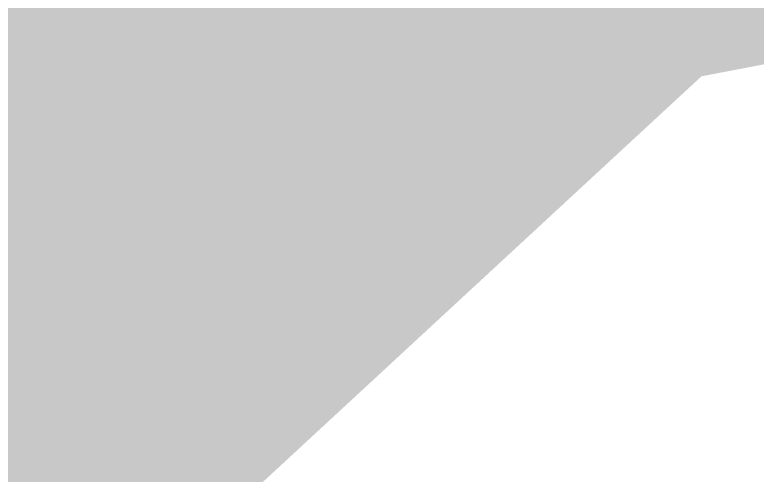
# Model space of a CAD drawing. Header units: metres. Extents: x 326467 to 340077, y 1811030 to 1824953.
# Drawn here: x 329393.804 to 329395.191, y 1812702.64 to 1812703.5 of the extents above; entities that cross this region are included whole.
import ezdxf

# ---------------------------------------------------------------- set-up
doc = ezdxf.new("R2010")
doc.units = ezdxf.units.M
doc.header["$MEASUREMENT"] = 0
for name, color, linetype in [('CRZ LINE FOR RIVER OR CREEK', 84, 'Continuous'), ('NDZ-200M FROM CRZ', 30, 'Continuous'), ('SURVEY PLOT BOUNDARY', 35, 'Continuous')]:
    doc.layers.add(name, color=color, linetype=linetype)

# ---------------------------------------------------------------- blocks, each defined once
blk = doc.blocks.new('16')
at = {"layer": 'CRZ LINE FOR RIVER OR CREEK', "ltscale": 0.1, "const_width": 3.0321, "flags": 128}
blk.add_lwpolyline([(328500.1042, 1812715.8481), (328586.46, 1812675.1869), (328687.3649, 1812654.1917), (328814.7943, 1812626.2937), (328896.9786, 1812575.7512), (329009.8235, 1812530.404), (329088.6041, 1812523.7311), (329177.6468, 1812537.1956), (329273.3183, 1812592.8349), (329399.3009, 1812709.3477), (329470.4714, 1812762.2722), (329556.3697, 1812894.128)], dxfattribs=at)
at = {"layer": 'NDZ-200M FROM CRZ', "const_width": 3.0321, "flags": 128}
blk.add_lwpolyline([(328500.1042, 1812715.8481), (328586.46, 1812675.1869), (328687.3649, 1812654.1917), (328814.7943, 1812626.2937), (328896.9786, 1812575.7512), (329009.8235, 1812530.404), (329088.6041, 1812523.7311), (329177.6468, 1812537.1956), (329273.3183, 1812592.8349), (329399.3009, 1812709.3477), (329470.4714, 1812762.2722), (329553.7488, 1812890.105), (329595.2096, 1812950.4347), (329612.0033, 1813031.1715), (329648.9468, 1813103.666), (329700.3755, 1813170.313), (329708.4457, 1813180.7714), (329759.0284, 1813224.1159), (329775.5726, 1813272.5081), (329790.4542, 1813367.4111), (329809.16, 1813433.9815)], dxfattribs=at)
at = {"layer": 'SURVEY PLOT BOUNDARY', "lineweight": 18, "const_width": 0.6064}
blk.add_lwpolyline([(329525.8642, 1812870.1036), (329484.8472, 1812793.5971), (329403.3122, 1812705.2734), (329383.0688, 1812701.3863), (329382.9752, 1812689.2571), (329325.8507, 1812620.9615), (329301.4714, 1812604.9764), (329285.1768, 1812588.9289), (329260.7975, 1812572.9437), (329224.1972, 1812544.923), (329191.7641, 1812533.0433), (329135.1388, 1812529.437), (329082.5248, 1812521.7564), (328901.1458, 1812591.8923)], dxfattribs=at)
blk.add_lwpolyline([(329528.6899, 1812712.3925), (329520.5427, 1812704.3688), (329524.3979, 1812680.0792), (329442.9565, 1812603.8846), (329418.6707, 1812600.0287), (329398.3337, 1812584.0124), (329329.238, 1812536.0258), (329308.901, 1812520.0095), (329284.74, 1812532.3259), (329260.7975, 1812572.9437), (329285.1768, 1812588.9289), (329301.4714, 1812604.9764), (329325.8507, 1812620.9615), (329382.9752, 1812689.2571), (329383.0688, 1812701.3863), (329403.3122, 1812705.2734), (329415.2211, 1812676.8783), (329451.6965, 1812688.7268), (329447.7789, 1812704.9303), (329464.0423, 1812716.9347), (329480.1807, 1812712.7669), (329516.7499, 1812736.7446)], close=True, dxfattribs=at)

msp = doc.modelspace()

# ---------------------------------------------------------------- block references
msp.add_blockref('16', (0, 0))

doc.saveas('drawing.dxf')
